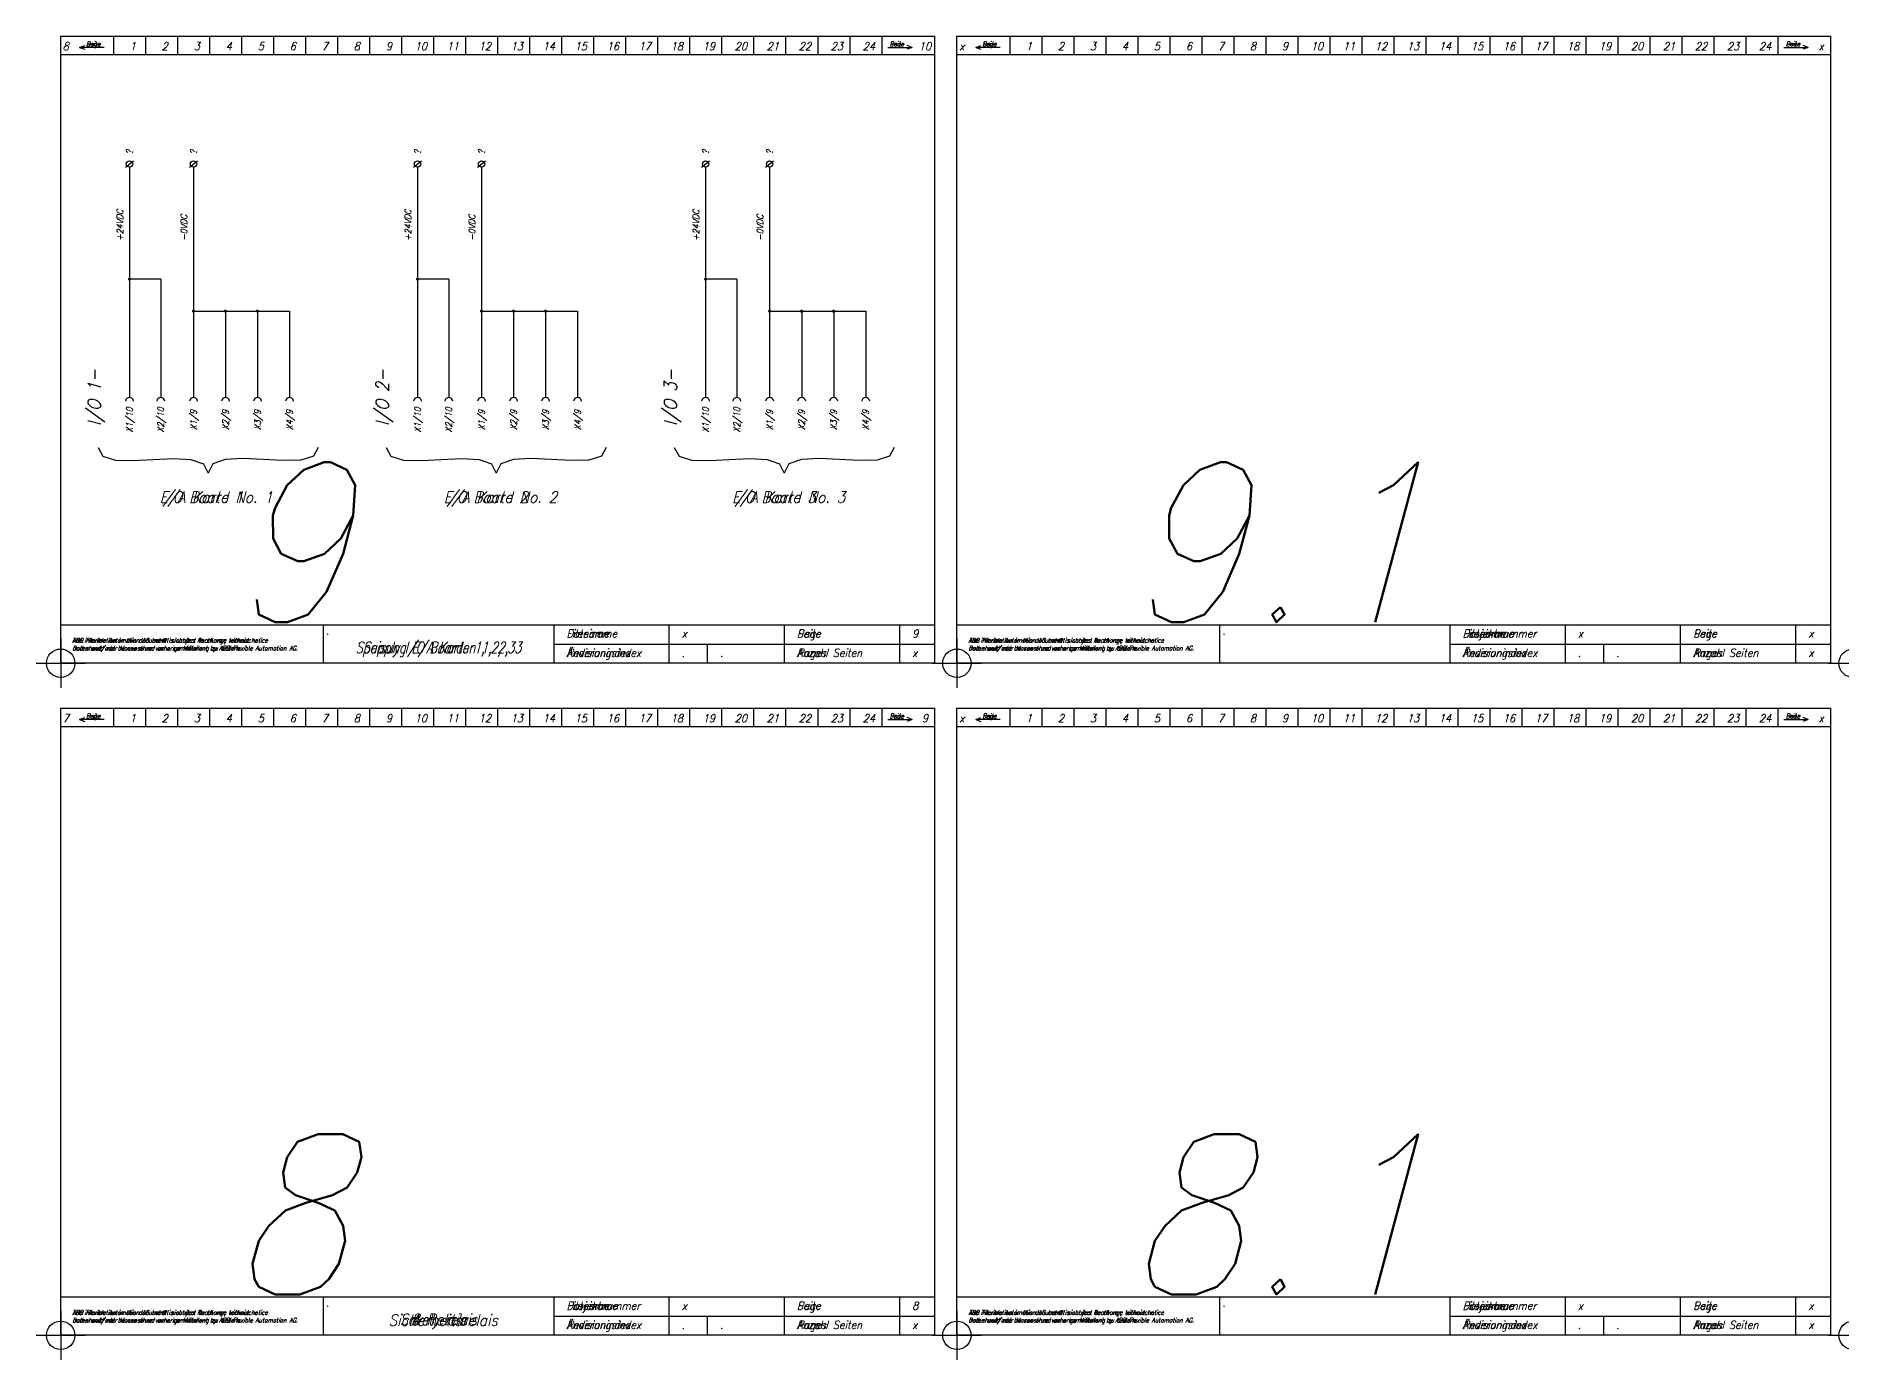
# Model space of a CAD drawing. Extents: x -8 to 1395, y -8 to 3346.
# Drawn here: x -8 to 556, y 412 to 826 of the extents above; entities that cross this region are included whole.
import ezdxf
from ezdxf.enums import TextEntityAlignment as Align

# ---------------------------------------------------------------- set-up
doc = ezdxf.new("R2010")
doc.units = 0
doc.header["$LTSCALE"] = 8
doc.layers.get('0').update_dxf_attribs({"linetype": 'CONTINUOUS'})
doc.layers.get('DEFPOINTS').update_dxf_attribs({"linetype": 'CONTINUOUS'})
for name, color, linetype in [('EL03', 2, 'CONTINUOUS'), ('EL05', 3, 'CONTINUOUS'), ('FORM07', 4, 'CONTINUOUS'), ('KOPF03', 2, 'CONTINUOUS'), ('KOPF05', 3, 'CONTINUOUS'), ('KOPF07', 4, 'CONTINUOUS'), ('TEXT_ALLGEMEIN', 2, 'CONTINUOUS'), ('TEXT_DEUTSCH', 2, 'CONTINUOUS'), ('TEXT_ENGLISCH', 2, 'CONTINUOUS'), ('TEXT_FRANZOESISCH', 2, 'CONTINUOUS'), ('TEXT_SCHEMA', 2, 'CONTINUOUS')]:
    doc.layers.add(name, color=color, linetype=linetype)
doc.styles.add('VSM_13', font='simplex3.shx', dxfattribs={"width": 0.9, "oblique": 15})

# ---------------------------------------------------------------- blocks, each defined once
blk = doc.blocks.new('S4C8')
at = {"layer": 'FORM07'}
for p, q in [((0, 195.96), (272.99, 195.96)), ((0, 0), (0, 195.96)), ((16.5, 195.96), (16.5, 190.24)), ((26.5, 195.96), (26.5, 190.24)), ((36.5, 195.96), (36.5, 190.24)), ((46.5, 195.96), (46.5, 190.24)), ((56.5, 195.96), (56.5, 190.24)), ((66.5, 195.96), (66.5, 190.24)), ((76.5, 195.96), (76.5, 190.24)), ((86.5, 195.96), (86.5, 190.24)), ((96.5, 195.96), (96.5, 190.24)), ((106.5, 195.96), (106.5, 190.24)), ((116.5, 195.96), (116.5, 190.24)), ((126.5, 195.96), (126.5, 190.24)), ((136.5, 195.96), (136.5, 190.24)), ((146.5, 195.96), (146.5, 190.24)), ((156.5, 195.96), (156.5, 190.24)), ((166.5, 195.96), (166.5, 190.24)), ((176.5, 195.96), (176.5, 190.24)), ((186.5, 195.96), (186.5, 190.24)), ((196.5, 195.96), (196.5, 190.24)), ((206.5, 195.96), (206.5, 190.24)), ((216.5, 195.96), (216.5, 190.24)), ((226.5, 195.96), (226.5, 190.24)), ((236.5, 195.96), (236.5, 190.24)), ((246.5, 195.96), (246.5, 190.24)), ((256.5, 195.96), (256.5, 190.24)), ((272.99, 195.96), (272.99, 0)), ((0, 190.24), (272.99, 190.24)), ((272.99, 0), (0, 0))]:
    blk.add_line(p, q, dxfattribs=at)
at = {"layer": 'KOPF03'}
for p, q in [((5.9, 192.43), (7.49, 193.04)), ((13.54, 192.43), (5.9, 192.43)), ((5.9, 192.43), (7.49, 191.83)), ((258.37, 192.43), (266.01, 192.43)), ((266.01, 192.43), (264.42, 193.04)), ((266.01, 192.43), (264.42, 191.83))]:
    blk.add_line(p, q, dxfattribs=at)
at = {"layer": 'KOPF05'}
for p, q in [((82.02, 12), (82.02, 0)), ((154.02, 12), (154.02, 0)), ((190.02, 12), (190.02, 0)), ((226.02, 12), (226.02, 0)), ((262.02, 12), (262.02, 0)), ((154.02, 6), (272.99, 6)), ((202.02, 6), (202.02, 0))]:
    blk.add_line(p, q, dxfattribs=at)
at = {"layer": 'KOPF07'}
blk.add_line((0, 12), (272.99, 12), dxfattribs=at)
at = {"layer": 'KOPF05', "color": 3, "style": 'VSM_13', "oblique": 15, "width": 0.9}
blk.add_text('x', height=2.5, dxfattribs=at).set_placement((194.02, 8))
at = {"layer": 'KOPF05', "style": 'VSM_13', "oblique": 15, "width": 0.9}
for s, p in [('8', (266.02, 8)), ('.', (194.02, 2)), ('.', (206.02, 2)), ('x', (266.02, 2))]:
    blk.add_text(s, height=2.5, dxfattribs=at).set_placement(p)
at = {"layer": 'TEXT_ALLGEMEIN', "style": 'VSM_13', "oblique": 15, "width": 0.9}
for s, p in [('7', (1.57, 191.54)), ('1', (22.5, 191.54)), ('2', (32.5, 191.54)), ('3', (42.5, 191.54)), ('4', (52.5, 191.54)), ('5', (62.5, 191.54)), ('6', (72.5, 191.54)), ('7', (82.5, 191.54)), ('8', (92.5, 191.54)), ('9', (102.5, 191.54)), ('10', (112.5, 191.54)), ('11', (122.5, 191.54)), ('12', (132.5, 191.54)), ('13', (142.5, 191.54)), ('14', (152.5, 191.54)), ('15', (162.5, 191.54)), ('16', (172.5, 191.54)), ('17', (182.5, 191.54)), ('18', (192.5, 191.54)), ('19', (202.5, 191.54)), ('20', (212.5, 191.54)), ('21', (222.5, 191.54)), ('22', (232.5, 191.54)), ('23', (242.5, 191.54)), ('24', (252.5, 191.54)), ('9', (270.02, 191.54))]:
    blk.add_text(s, height=2.5, dxfattribs=at).set_placement(p, align=Align.CENTER)
blk.add_text('.', height=2, dxfattribs=at).set_placement((83.02, 9))
at = {"layer": 'TEXT_DEUTSCH', "style": 'VSM_13', "oblique": 15, "width": 0.9}
for s, height, p in [('Seite', 1.5, (7.95, 192.77)), ('Seite', 1.5, (259.01, 192.77)), ('Dateiname', 2.5, (158.02, 8)), ('Seite', 2.5, (230.02, 8)), ('Änderungsindex', 2.5, (158.02, 2)), ('Anzahl Seiten', 2.5, (230.02, 2))]:
    blk.add_text(s, height=height, dxfattribs=at).set_placement(p)
at = {"layer": 'TEXT_DEUTSCH', "color": 1, "style": 'VSM_13', "oblique": 15, "width": 0.9}
for s, p in [('ABB Flexible Automation AG behält sich das Recht vor, technische', (3.67, 6.43)), ('Daten und/oder Masse ohne vorherige Mitteilung zu ändern.', (3.67, 4))]:
    blk.add_text(s, height=1.42, dxfattribs=at).set_placement(p)
at = {"layer": 'TEXT_DEUTSCH', "color": 4, "style": 'VSM_13', "oblique": 15, "width": 0.9}
blk.add_text('Sicherheitsrelais', height=3.5, dxfattribs=at).set_placement((119.5, 3), align=Align.CENTER)
at = {"layer": 'TEXT_ENGLISCH', "style": 'VSM_13', "oblique": 15, "width": 0.9}
for s, height, p in [('Page', 1.5, (7.95, 192.77)), ('Page', 1.5, (259.01, 192.77)), ('Filename', 2.5, (158.02, 8)), ('Page', 2.5, (230.02, 8)), ('Revisionindex', 2.5, (158.02, 2)), ('Pages', 2.5, (230.02, 2))]:
    blk.add_text(s, height=height, dxfattribs=at).set_placement(p)
at = {"layer": 'TEXT_ENGLISCH', "color": 1, "style": 'VSM_13', "oblique": 15}
for s, width, p in [('The information in this document is subject to change without notice', 0.9, (3.67, 6.43)), ('and should not be construed as a commitment by ABB Flexible Automation AG.', 0.86, (3.67, 4))]:
    blk.add_text(s, height=1.42, dxfattribs=dict(at, width=width)).set_placement(p)
at = {"layer": 'TEXT_ENGLISCH', "color": 4, "style": 'VSM_13', "oblique": 15, "width": 0.8}
blk.add_text('Savety relais', height=3.5, dxfattribs=at).set_placement((118.03, 3.19), align=Align.CENTER)
at = {"layer": 'TEXT_FRANZOESISCH', "style": 'VSM_13', "oblique": 15, "width": 0.9}
for s, height, p in [('Seite', 1.5, (7.95, 192.77)), ('Seite', 1.5, (259.01, 192.77)), ('Projektnummer', 2.5, (158.02, 8)), ('Seite', 2.5, (230.02, 8)), ('Änderungsindex', 2.5, (158.02, 2)), ('Anzahl Seiten', 2.5, (230.02, 2))]:
    blk.add_text(s, height=height, dxfattribs=at).set_placement(p)
at = {"layer": 'TEXT_FRANZOESISCH', "color": 1, "style": 'VSM_13', "oblique": 15, "width": 0.9}
for s, p in [('ABB Flexible Automation AG behält sich das Recht vor, technische', (3.67, 6.43)), ('Daten und/oder Masse ohne vorherige Mitteilung zu ändern.', (3.67, 4))]:
    blk.add_text(s, height=1.42, dxfattribs=at).set_placement(p)
at = {"layer": 'TEXT_FRANZOESISCH', "color": 4, "style": 'VSM_13', "oblique": 15, "width": 0.9}
for s in ['8 Relais', '4 Relais']:
    blk.add_text(s, height=3.5, dxfattribs=at).set_placement((118.03, 3.19), align=Align.CENTER)
blk = doc.blocks.new('S4C9')
at = {"layer": 'EL03'}
for points in [[(11.7, 67.4), (13.18, 64.67), (17.07, 63.48), (22.57, 63.31), (28.88, 63.64), (35.19, 63.94), (40.69, 63.69), (44.58, 62.36), (46.06, 59.42)], [(80.42, 67.4), (78.94, 64.67), (75.05, 63.48), (69.54, 63.31), (63.24, 63.64), (56.93, 63.94), (51.43, 63.69), (47.53, 62.36), (46.06, 59.42)], [(101.7, 67.4), (103.18, 64.67), (107.07, 63.48), (112.57, 63.31), (118.88, 63.64), (125.19, 63.94), (130.69, 63.69), (134.58, 62.36), (136.06, 59.42)], [(170.42, 67.4), (168.94, 64.67), (165.05, 63.48), (159.54, 63.31), (153.24, 63.64), (146.93, 63.94), (141.43, 63.69), (137.53, 62.36), (136.06, 59.42)], [(191.7, 67.4), (193.18, 64.67), (197.07, 63.48), (202.57, 63.31), (208.88, 63.64), (215.19, 63.94), (220.69, 63.69), (224.58, 62.36), (226.06, 59.42)], [(260.42, 67.4), (258.94, 64.67), (255.05, 63.48), (249.54, 63.31), (243.24, 63.64), (236.93, 63.94), (231.43, 63.69), (227.53, 62.36), (226.06, 59.42)]]:
    blk.add_lwpolyline(points, dxfattribs=at)
at = {"layer": 'EL05'}
for p, q in [((20.25, 155), (22.75, 157)), ((21.5, 155), (21.5, 83)), ((40.25, 155), (42.75, 157)), ((41.5, 155), (41.5, 83)), ((110.25, 155), (112.75, 157)), ((111.5, 155), (111.5, 83)), ((130.25, 155), (132.75, 157)), ((131.5, 155), (131.5, 83)), ((200.25, 155), (202.75, 157)), ((201.5, 155), (201.5, 83)), ((220.25, 155), (222.75, 157)), ((221.5, 155), (221.5, 83)), ((31.25, 120), (21.5, 120)), ((31.25, 120), (31.25, 83)), ((121.25, 120), (111.5, 120)), ((121.25, 120), (121.25, 83)), ((211.25, 120), (201.5, 120)), ((211.25, 120), (211.25, 83)), ((41.5, 110), (71.5, 110)), ((51.5, 110), (51.5, 83)), ((61.5, 110), (61.5, 83)), ((71.5, 110), (71.5, 83)), ((131.5, 110), (161.5, 110)), ((141.5, 110), (141.5, 83)), ((151.5, 110), (151.5, 83)), ((161.5, 110), (161.5, 83)), ((221.5, 110), (251.5, 110)), ((231.5, 110), (231.5, 83)), ((241.5, 110), (241.5, 83)), ((251.5, 110), (251.5, 83))]:
    blk.add_line(p, q, dxfattribs=at)
at = {"layer": 'EL05', "const_width": 0.5}
for points in [[(21.25, 120, 1), (21.75, 120, 1)], [(111.25, 120, 1), (111.75, 120, 1)], [(201.25, 120, 1), (201.75, 120, 1)], [(41.25, 110, 1), (41.75, 110, 1)], [(51.25, 110, 1), (51.75, 110, 1)], [(61.25, 110, 1), (61.75, 110, 1)], [(131.25, 110, 1), (131.75, 110, 1)], [(141.25, 110, 1), (141.75, 110, 1)], [(151.25, 110, 1), (151.75, 110, 1)], [(221.25, 110, 1), (221.75, 110, 1)], [(231.25, 110, 1), (231.75, 110, 1)], [(241.25, 110, 1), (241.75, 110, 1)]]:
    blk.add_lwpolyline(points, format="xyb", close=True, dxfattribs=at)
at = {"layer": 'EL05'}
for centre in [(21.5, 156), (41.5, 156), (111.5, 156), (131.5, 156), (201.5, 156), (221.5, 156)]:
    blk.add_circle(centre, 1, dxfattribs=at)
for centre in [(21.5, 81.73), (31.25, 81.73), (41.5, 81.73), (51.5, 81.73), (61.5, 81.73), (71.5, 81.73), (111.5, 81.73), (121.25, 81.73), (131.5, 81.73), (141.5, 81.73), (151.5, 81.73), (161.5, 81.73), (201.5, 81.73), (211.25, 81.73), (221.5, 81.73), (231.5, 81.73), (241.5, 81.73), (251.5, 81.73)]:
    blk.add_arc(centre, 1.27, 9.4003, 170.5997, dxfattribs=at)
at = {"layer": 'FORM07'}
for p, q in [((0, 0), (0, 195.96)), ((0, 195.96), (272.99, 195.96)), ((16.5, 195.96), (16.5, 190.24)), ((26.5, 195.96), (26.5, 190.24)), ((36.5, 195.96), (36.5, 190.24)), ((46.5, 195.96), (46.5, 190.24)), ((56.5, 195.96), (56.5, 190.24)), ((66.5, 195.96), (66.5, 190.24)), ((76.5, 195.96), (76.5, 190.24)), ((86.5, 195.96), (86.5, 190.24)), ((96.5, 195.96), (96.5, 190.24)), ((106.5, 195.96), (106.5, 190.24)), ((116.5, 195.96), (116.5, 190.24)), ((126.5, 195.96), (126.5, 190.24)), ((136.5, 195.96), (136.5, 190.24)), ((146.5, 195.96), (146.5, 190.24)), ((156.5, 195.96), (156.5, 190.24)), ((166.5, 195.96), (166.5, 190.24)), ((176.5, 195.96), (176.5, 190.24)), ((186.5, 195.96), (186.5, 190.24)), ((196.5, 195.96), (196.5, 190.24)), ((206.5, 195.96), (206.5, 190.24)), ((216.5, 195.96), (216.5, 190.24)), ((226.5, 195.96), (226.5, 190.24)), ((236.5, 195.96), (236.5, 190.24)), ((246.5, 195.96), (246.5, 190.24)), ((256.5, 195.96), (256.5, 190.24)), ((272.99, 195.96), (272.99, 0)), ((0, 190.24), (272.99, 190.24)), ((272.99, 0), (0, 0))]:
    blk.add_line(p, q, dxfattribs=at)
at = {"layer": 'KOPF03'}
for p, q in [((5.9, 192.43), (7.49, 193.04)), ((5.9, 192.43), (7.49, 191.83)), ((13.54, 192.43), (5.9, 192.43)), ((258.37, 192.43), (266.01, 192.43)), ((266.01, 192.43), (264.42, 193.04)), ((266.01, 192.43), (264.42, 191.83))]:
    blk.add_line(p, q, dxfattribs=at)
at = {"layer": 'KOPF05'}
for p, q in [((82.02, 12), (82.02, 0)), ((154.02, 12), (154.02, 0)), ((190.02, 12), (190.02, 0)), ((226.02, 12), (226.02, 0)), ((262.02, 12), (262.02, 0)), ((154.02, 6), (272.99, 6)), ((202.02, 6), (202.02, 0))]:
    blk.add_line(p, q, dxfattribs=at)
at = {"layer": 'KOPF07'}
blk.add_line((0, 12), (272.99, 12), dxfattribs=at)
at = {"layer": 'KOPF05', "style": 'VSM_13', "oblique": 15, "width": 0.9}
for s, p in [('x', (194.02, 8)), ('9', (266.02, 8)), ('.', (194.02, 2)), ('.', (206.02, 2)), ('x', (266.02, 2))]:
    blk.add_text(s, height=2.5, dxfattribs=at).set_placement(p)
at = {"layer": 'TEXT_ALLGEMEIN', "style": 'VSM_13', "oblique": 15, "width": 0.9}
for s, p in [('8', (1.57, 191.54)), ('1', (22.5, 191.54)), ('2', (32.5, 191.54)), ('3', (42.5, 191.54)), ('4', (52.5, 191.54)), ('5', (62.5, 191.54)), ('6', (72.5, 191.54)), ('7', (82.5, 191.54)), ('8', (92.5, 191.54)), ('9', (102.5, 191.54)), ('10', (112.5, 191.54)), ('11', (122.5, 191.54)), ('12', (132.5, 191.54)), ('13', (142.5, 191.54)), ('14', (152.5, 191.54)), ('15', (162.5, 191.54)), ('16', (172.5, 191.54)), ('17', (182.5, 191.54)), ('18', (192.5, 191.54)), ('19', (202.5, 191.54)), ('20', (212.5, 191.54)), ('21', (222.5, 191.54)), ('22', (232.5, 191.54)), ('23', (242.5, 191.54)), ('24', (252.5, 191.54)), ('10', (270.02, 191.54))]:
    blk.add_text(s, height=2.5, dxfattribs=at).set_placement(p, align=Align.CENTER)
blk.add_text('.', height=2, dxfattribs=at).set_placement((83.02, 9))
at = {"layer": 'TEXT_DEUTSCH', "style": 'VSM_13', "oblique": 15, "width": 0.9}
for s, height, p in [('Seite', 1.5, (7.95, 192.77)), ('Seite', 1.5, (259.01, 192.77)), ('E/A Karte 1', 3.5, (30.92, 50.17)), ('E/A Karte 2', 3.5, (119.73, 50.17)), ('E/A Karte 3', 3.5, (209.73, 50.17)), ('Dateiname', 2.5, (158.02, 8)), ('Seite', 2.5, (230.02, 8)), ('Änderungsindex', 2.5, (158.02, 2)), ('Anzahl Seiten', 2.5, (230.02, 2))]:
    blk.add_text(s, height=height, dxfattribs=at).set_placement(p)
at = {"layer": 'TEXT_DEUTSCH', "color": 1, "style": 'VSM_13', "oblique": 15, "width": 0.9}
for s, p in [('ABB Flexible Automation AG behält sich das Recht vor, technische', (3.67, 6.43)), ('Daten und/oder Masse ohne vorherige Mitteilung zu ändern.', (3.67, 4))]:
    blk.add_text(s, height=1.42, dxfattribs=at).set_placement(p)
at = {"layer": 'TEXT_DEUTSCH', "color": 4, "style": 'VSM_13', "oblique": 15, "width": 0.75}
blk.add_text('Speisung E/A Karten 1, 2, 3', height=3.5, dxfattribs=at).set_placement((118.03, 3.19), align=Align.CENTER)
at = {"layer": 'TEXT_ENGLISCH', "style": 'VSM_13', "oblique": 15, "width": 0.9}
for s, height, p in [('Page', 1.5, (7.95, 192.77)), ('Page', 1.5, (259.01, 192.77)), ('I/O Board No. 1', 3.5, (30.92, 50.17)), ('I/O Board No. 2', 3.5, (119.73, 50.17)), ('I/O Board No. 3', 3.5, (209.73, 50.17)), ('Filename', 2.5, (158.02, 8)), ('Page', 2.5, (230.02, 8)), ('Revisionindex', 2.5, (158.02, 2)), ('Pages', 2.5, (230.02, 2))]:
    blk.add_text(s, height=height, dxfattribs=at).set_placement(p)
at = {"layer": 'TEXT_ENGLISCH', "color": 1, "style": 'VSM_13', "oblique": 15}
for s, width, p in [('The information in this document is subject to change without notice', 0.9, (3.67, 6.43)), ('and should not be construed as a commitment by ABB Flexible Automation AG.', 0.86, (3.67, 4))]:
    blk.add_text(s, height=1.42, dxfattribs=dict(at, width=width)).set_placement(p)
at = {"layer": 'TEXT_ENGLISCH', "color": 4, "style": 'VSM_13', "oblique": 15, "width": 0.75}
blk.add_text('Supply I/O Boards 1, 2, 3', height=3.5, dxfattribs=at).set_placement((118.03, 3.19), align=Align.CENTER)
at = {"layer": 'TEXT_FRANZOESISCH', "style": 'VSM_13', "oblique": 15, "width": 0.9}
for s, height, p in [('Seite', 1.5, (7.95, 192.77)), ('Seite', 1.5, (259.01, 192.77)), ('Filename', 2.5, (158.02, 8)), ('Seite', 2.5, (230.02, 8)), ('Änderungsindex', 2.5, (158.02, 2)), ('Anzahl Seiten', 2.5, (230.02, 2))]:
    blk.add_text(s, height=height, dxfattribs=at).set_placement(p)
at = {"layer": 'TEXT_FRANZOESISCH', "color": 1, "style": 'VSM_13', "oblique": 15, "width": 0.9}
for s, p in [('ABB Flexible Automation AG behält sich das Recht vor, technische', (3.67, 6.43)), ('Daten und/oder Masse ohne vorherige Mitteilung zu ändern.', (3.67, 4))]:
    blk.add_text(s, height=1.42, dxfattribs=at).set_placement(p)
at = {"layer": 'TEXT_FRANZOESISCH', "color": 4, "style": 'VSM_13', "oblique": 15, "width": 0.9}
blk.add_text('.', height=3.5, dxfattribs=at).set_placement((118.03, 3.19), align=Align.CENTER)
blk.add_text('.', height=3.5, dxfattribs=at).set_placement((118.03, 3.19), align=Align.CENTER)
at = {"layer": 'TEXT_SCHEMA', "style": 'VSM_13', "oblique": 15, "width": 0.9}
for s, p in [('?', (22.5, 159)), ('?', (42.5, 159)), ('?', (112.5, 159)), ('?', (132.5, 159)), ('?', (202.5, 159)), ('?', (222.5, 159)), ('+24VDC', (19.5, 132)), ('+24VDC', (109.5, 132)), ('+24VDC', (199.5, 132)), ('-0VDC', (39.5, 132)), ('-0VDC', (129.5, 132)), ('-0VDC', (219.5, 132))]:
    blk.add_text(s, height=2, rotation=90, dxfattribs=at).set_placement(p)
at = {"layer": 'TEXT_SCHEMA', "color": 4, "style": 'VSM_13', "oblique": 15, "width": 0.9}
for s, p in [('I/O 1-', (12.5, 83)), ('I/O 2-', (102.5, 83)), ('I/O 3-', (192.5, 83))]:
    blk.add_text(s, height=4, rotation=90, dxfattribs=at).set_placement(p, align=Align.CENTER)
at = {"layer": 'TEXT_SCHEMA', "style": 'VSM_13', "oblique": 15, "width": 0.9}
for s, p in [('X1/10', (22.5, 76)), ('X2/10', (32.25, 76)), ('X1/9', (42.5, 76)), ('X2/9', (52.5, 76)), ('X3/9', (62.5, 76)), ('X4/9', (72.5, 76)), ('X1/10', (112.5, 76)), ('X2/10', (122.25, 76)), ('X1/9', (132.5, 76)), ('X2/9', (142.5, 76)), ('X3/9', (152.5, 76)), ('X4/9', (162.5, 76)), ('X1/10', (202.5, 76)), ('X2/10', (212.25, 76)), ('X1/9', (222.5, 76)), ('X2/9', (232.5, 76)), ('X3/9', (242.5, 76)), ('X4/9', (252.5, 76))]:
    blk.add_text(s, height=2, rotation=90, dxfattribs=at).set_placement(p, align=Align.CENTER)
blk = doc.blocks.new('S4CXX')
at = {"layer": 'FORM07'}
for p, q in [((0, 195.96), (272.99, 195.96)), ((0, 0), (0, 195.96)), ((16.5, 195.96), (16.5, 190.24)), ((26.5, 195.96), (26.5, 190.24)), ((36.5, 195.96), (36.5, 190.24)), ((46.5, 195.96), (46.5, 190.24)), ((56.5, 195.96), (56.5, 190.24)), ((66.5, 195.96), (66.5, 190.24)), ((76.5, 195.96), (76.5, 190.24)), ((86.5, 195.96), (86.5, 190.24)), ((96.5, 195.96), (96.5, 190.24)), ((106.5, 195.96), (106.5, 190.24)), ((116.5, 195.96), (116.5, 190.24)), ((126.5, 195.96), (126.5, 190.24)), ((136.5, 195.96), (136.5, 190.24)), ((146.5, 195.96), (146.5, 190.24)), ((156.5, 195.96), (156.5, 190.24)), ((166.5, 195.96), (166.5, 190.24)), ((176.5, 195.96), (176.5, 190.24)), ((186.5, 195.96), (186.5, 190.24)), ((196.5, 195.96), (196.5, 190.24)), ((206.5, 195.96), (206.5, 190.24)), ((216.5, 195.96), (216.5, 190.24)), ((226.5, 195.96), (226.5, 190.24)), ((236.5, 195.96), (236.5, 190.24)), ((246.5, 195.96), (246.5, 190.24)), ((256.5, 195.96), (256.5, 190.24)), ((272.99, 195.96), (272.99, 0)), ((0, 190.24), (272.99, 190.24)), ((272.99, 0), (0, 0))]:
    blk.add_line(p, q, dxfattribs=at)
at = {"layer": 'KOPF03'}
for p, q in [((5.9, 192.43), (7.49, 193.04)), ((13.54, 192.43), (5.9, 192.43)), ((5.9, 192.43), (7.49, 191.83)), ((258.37, 192.43), (266.01, 192.43)), ((266.01, 192.43), (264.42, 193.04)), ((266.01, 192.43), (264.42, 191.83))]:
    blk.add_line(p, q, dxfattribs=at)
at = {"layer": 'KOPF05'}
for p, q in [((82.02, 12), (82.02, 0)), ((154.02, 12), (154.02, 0)), ((190.02, 12), (190.02, 0)), ((226.02, 12), (226.02, 0)), ((262.02, 12), (262.02, 0)), ((154.02, 6), (272.99, 6)), ((202.02, 6), (202.02, 0))]:
    blk.add_line(p, q, dxfattribs=at)
at = {"layer": 'KOPF07'}
blk.add_line((0, 12), (272.99, 12), dxfattribs=at)
at = {"layer": 'KOPF05', "color": 3, "style": 'VSM_13', "oblique": 15, "width": 0.9}
blk.add_text('x', height=2.5, dxfattribs=at).set_placement((194.02, 8))
at = {"layer": 'KOPF05', "style": 'VSM_13', "oblique": 15, "width": 0.9}
for s, p in [('x', (266.02, 8)), ('.', (194.02, 2)), ('.', (206.02, 2)), ('x', (266.02, 2))]:
    blk.add_text(s, height=2.5, dxfattribs=at).set_placement(p)
at = {"layer": 'TEXT_ALLGEMEIN', "style": 'VSM_13', "oblique": 15, "width": 0.9}
for s, p in [('x', (1.57, 191.54)), ('1', (22.5, 191.54)), ('2', (32.5, 191.54)), ('3', (42.5, 191.54)), ('4', (52.5, 191.54)), ('5', (62.5, 191.54)), ('6', (72.5, 191.54)), ('7', (82.5, 191.54)), ('8', (92.5, 191.54)), ('9', (102.5, 191.54)), ('10', (112.5, 191.54)), ('11', (122.5, 191.54)), ('12', (132.5, 191.54)), ('13', (142.5, 191.54)), ('14', (152.5, 191.54)), ('15', (162.5, 191.54)), ('16', (172.5, 191.54)), ('17', (182.5, 191.54)), ('18', (192.5, 191.54)), ('19', (202.5, 191.54)), ('20', (212.5, 191.54)), ('21', (222.5, 191.54)), ('22', (232.5, 191.54)), ('23', (242.5, 191.54)), ('24', (252.5, 191.54)), ('x', (270.02, 191.54))]:
    blk.add_text(s, height=2.5, dxfattribs=at).set_placement(p, align=Align.CENTER)
blk.add_text('.', height=2, dxfattribs=at).set_placement((83.02, 9))
at = {"layer": 'TEXT_DEUTSCH', "style": 'VSM_13', "oblique": 15, "width": 0.9}
for s, height, p in [('Seite', 1.5, (7.95, 192.77)), ('Seite', 1.5, (259.01, 192.77)), ('Dateiname', 2.5, (158.02, 8)), ('Seite', 2.5, (230.02, 8)), ('Änderungsindex', 2.5, (158.02, 2)), ('Anzahl Seiten', 2.5, (230.02, 2))]:
    blk.add_text(s, height=height, dxfattribs=at).set_placement(p)
at = {"layer": 'TEXT_DEUTSCH', "color": 1, "style": 'VSM_13', "oblique": 15, "width": 0.9}
for s, p in [('ABB Flexible Automation AG behält sich das Recht vor, technische', (3.67, 6.43)), ('Daten und/oder Masse ohne vorherige Mitteilung zu ändern.', (3.67, 4))]:
    blk.add_text(s, height=1.42, dxfattribs=at).set_placement(p)
at = {"layer": 'TEXT_ENGLISCH', "style": 'VSM_13', "oblique": 15, "width": 0.9}
for s, height, p in [('Page', 1.5, (7.95, 192.77)), ('Page', 1.5, (259.01, 192.77)), ('Filename', 2.5, (158.02, 8)), ('Page', 2.5, (230.02, 8)), ('Revisionindex', 2.5, (158.02, 2)), ('Pages', 2.5, (230.02, 2))]:
    blk.add_text(s, height=height, dxfattribs=at).set_placement(p)
at = {"layer": 'TEXT_ENGLISCH', "color": 1, "style": 'VSM_13', "oblique": 15}
for s, width, p in [('The information in this document is subject to change without notice', 0.9, (3.67, 6.43)), ('and should not be construed as a commitment by ABB Flexible Automation AG.', 0.86, (3.67, 4))]:
    blk.add_text(s, height=1.42, dxfattribs=dict(at, width=width)).set_placement(p)
at = {"layer": 'TEXT_FRANZOESISCH', "style": 'VSM_13', "oblique": 15, "width": 0.9}
for s, height, p in [('Seite', 1.5, (7.95, 192.77)), ('Seite', 1.5, (259.01, 192.77)), ('Projektnummer', 2.5, (158.02, 8)), ('Seite', 2.5, (230.02, 8)), ('Änderungsindex', 2.5, (158.02, 2)), ('Anzahl Seiten', 2.5, (230.02, 2))]:
    blk.add_text(s, height=height, dxfattribs=at).set_placement(p)
at = {"layer": 'TEXT_FRANZOESISCH', "color": 1, "style": 'VSM_13', "oblique": 15, "width": 0.9}
for s, p in [('ABB Flexible Automation AG behält sich das Recht vor, technische', (3.67, 6.43)), ('Daten und/oder Masse ohne vorherige Mitteilung zu ändern.', (3.67, 4))]:
    blk.add_text(s, height=1.42, dxfattribs=at).set_placement(p)
blk = doc.blocks.new('RASTER')
at = {"layer": 'DEFPOINTS'}
for p, q in [((0, 7.68), (0, -7.68)), ((0, 7.68), (0, -7.68)), ((-7.68, 0), (7.68, 0)), ((-7.68, 0), (7.68, 0))]:
    blk.add_line(p, q, dxfattribs=at)
blk.add_circle((0, 0), 4.44, dxfattribs=at)
blk.add_circle((0, 0), 4.44, dxfattribs=at)

msp = doc.modelspace()

# ---------------------------------------------------------------- block references
for name, p in [('S4C9', (0, 630)), ('S4CXX', (280, 630)), ('S4C8', (0, 420)), ('S4CXX', (280, 420))]:
    msp.add_blockref(name, p)
at = {"layer": 'DEFPOINTS'}
for p in [(0, 630), (280, 630), (560, 630), (0, 420), (280, 420), (560, 420)]:
    msp.add_blockref('RASTER', p, dxfattribs=at)

# ---------------------------------------------------------------- texts
at = {"layer": 'DEFPOINTS', "style": 'VSM_13', "oblique": 15, "width": 0.9}
for s, p in [('9', (51.6, 642.8)), ('9.1', (331.6, 642.8)), ('8', (51.6, 432.8)), ('8.1', (331.6, 432.8))]:
    msp.add_text(s, height=50, dxfattribs=at).set_placement(p)

doc.saveas('drawing.dxf')
